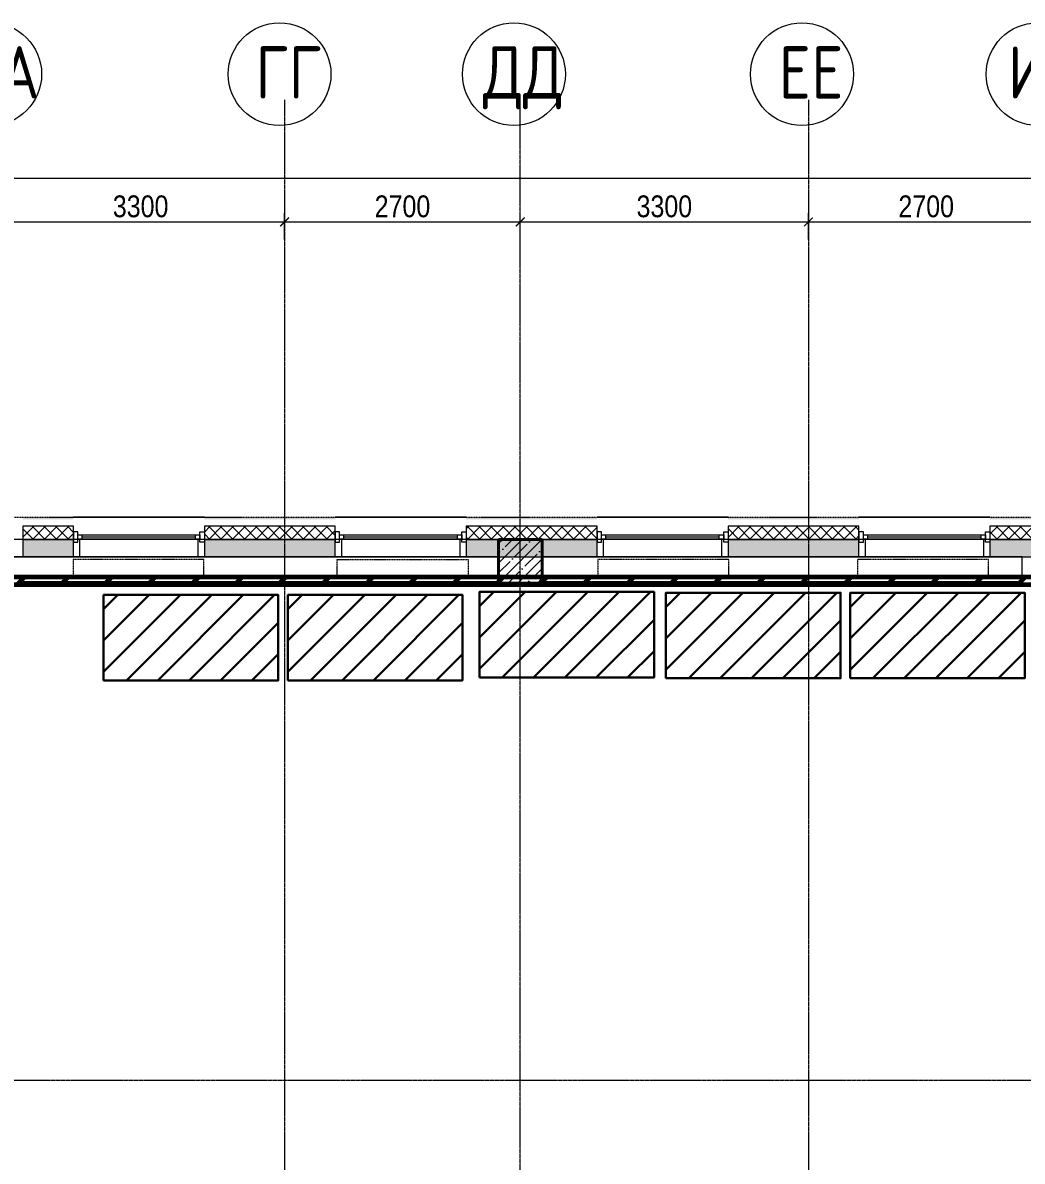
# Model space of a CAD drawing. Header units: millimetres. Extents: x -231292 to 573618, y -153144 to 564035.
# Drawn here: x 82383 to 93833, y 141002 to 154051 of the extents above; entities that cross this region are included whole.
import ezdxf
from ezdxf.enums import TextEntityAlignment as Align

# ---------------------------------------------------------------- set-up
doc = ezdxf.new("R2010")
doc.units = ezdxf.units.MM
for name, pattern in [('CENTER2', [28.575, 19.05, -3.175, 3.175, -3.175]), ('DASHED', [19.05, 12.7, -6.35]), ('HIDDEN2', [4.7625, 3.175, -1.5875])]:
    doc.linetypes.add(name, pattern=pattern)
doc.layers.get('0').update_dxf_attribs({"color": 250})
doc.layers.get('Defpoints').update_dxf_attribs({"color": 250})
for name, color, linetype, lineweight in [('10.1) Шпакл. Блок 5 8 вып', 3, 'Continuous', 60), ('10.2) Краска Блок 5 8 вып', 152, 'Continuous', 60), ('10.3) строит. леса', 20, 'Continuous', 30), ('A-Wall_Материал_Газоблок_Контур', 250, 'Continuous', 0), ('АР_Колонны', 250, 'Continuous', 35), ('АР_Окна', 250, 'Continuous', 5), ('АР_Отопительные приборы', 250, 'HIDDEN2', 0), ('АР_Стены ЖБ', 250, 'Continuous', 35), ('АР_Стены ПЕНОблок', 250, 'Continuous', 20), ('АР_Утеплитель', 250, 'Continuous', 0), ('АР_Штриховка', 250, 'Continuous', 0), ('Зашивка радиаторов тип 5 (спорт желтый)', 250, 'Continuous', 0), ('КМ_Фахверки', 250, 'Continuous', 80), ('РД_Оси_100', 250, 'Continuous', 0), ('РД_Оси_размер', 250, 'Continuous', 0)]:
    doc.layers.add(name, color=color, linetype=linetype, lineweight=lineweight)
doc.layers.add('АР_Делит', color=250, linetype='Continuous', lineweight=0, plot=False)
doc.styles.add('style1', font='ARIALN.TTF')
doc.styles.add('ккк', font='isocpeur.ttf', dxfattribs={"width": 0.85, "oblique": 15})
doc.dimstyles.new('Dim100_ареал', dxfattribs={"dimscale": 100, "dimtxt": 2.5, "dimasz": 1, "dimexe": 1, "dimexo": 1, "dimgap": 0.5, "dimtad": 1, "dimzin": 12, "dimdsep": 46, "dimtxsty": 'style1', "dimblk": 'ARCHTICK', "dimcen": 1, "dimdle": 1, "dimclrd": 256, "dimclre": 256, "dimaunit": 1, "dimadec": 0, "dimazin": 3, "dimtfac": 1, "dimtmove": 1, "dimatfit": 3, "dimldrblk": 'OPEN30', "dimfxl": 2, "dimfxlon": 1, "dimtolj": 1, "dimtzin": 0, "dimlwd": 9, "dimlwe": 9, "dimarcsym": 0})

# ---------------------------------------------------------------- blocks, each defined once
blk = doc.blocks.new('A-iden')
at = {"linetype": 'Continuous', "lineweight": 5}
blk.add_circle((-0.73, -4.06), 5.89, dxfattribs=at)
at = {"color": 0, "linetype": 'Continuous', "lineweight": 20, "style": 'ккк', "width": 0.85}
blk.add_attdef('ID', text='', height=6, dxfattribs=at).set_placement((0.31, -3.85), align=Align.MIDDLE_CENTER)
blk = doc.blocks.new('_ArchTick')
at = {"color": 0, "linetype": 'ByBlock', "const_width": 0.15}
blk.add_lwpolyline([(-0.5, -0.5), (0.5, 0.5)], dxfattribs=at)
blk = doc.blocks.new('*D47')
at = {"layer": 'Defpoints', "color": 0, "transparency": 16777216}
for p in [(114600, 139039), (73200, 137039), (114600, 137039)]:
    blk.add_point(p, dxfattribs=at)
at = {"layer": 'РД_Оси_размер', "color": 0, "lineweight": 5, "transparency": 16777216}
for p, q in [((73200, 138839), (73200, 139139)), ((114600, 138839), (114600, 139139)), ((73100, 139039), (114700, 139039))]:
    blk.add_line(p, q, dxfattribs=at)
at = {"layer": 'РД_Оси_размер', "color": 0, "lineweight": 5, "transparency": 16777216, "xscale": 100, "yscale": 100, "zscale": 100, "rotation": 180}
blk.add_blockref('_ArchTick', (73200, 139039), dxfattribs=at)
at = {"layer": 'РД_Оси_размер', "color": 0, "lineweight": 5, "transparency": 16777216, "xscale": 100, "yscale": 100, "zscale": 100}
blk.add_blockref('_ArchTick', (114600, 139039), dxfattribs=at)
at = {"layer": 'РД_Оси_размер', "color": 0, "transparency": 16777216, "insert": (93900, 139216), "char_height": 250, "attachment_point": 5, "style": 'style1'}
blk.add_mtext('\\A1;41400', dxfattribs=at)
blk = doc.blocks.new('_Open30')
at = {"color": 0, "linetype": 'ByBlock', "lineweight": -2}
for p, q in [((-1, 0.27), (0, 0)), ((0, 0), (-1, -0.27)), ((0, 0), (-1, 0))]:
    blk.add_line(p, q, dxfattribs=at)
blk = doc.blocks.new('*D476')
at = {"layer": 'Defpoints', "color": 0, "transparency": 16777216}
for p in [(76500, 138539), (73200, 137039), (76500, 137039)]:
    blk.add_point(p, dxfattribs=at)
at = {"layer": 'РД_Оси_размер', "lineweight": 9, "transparency": 16777216}
for p, q in [((73200, 138339), (73200, 138639)), ((76500, 138339), (76500, 138639)), ((73100, 138539), (76600, 138539))]:
    blk.add_line(p, q, dxfattribs=at)
at = {"layer": 'РД_Оси_размер', "lineweight": 9, "transparency": 16777216, "xscale": 100, "yscale": 100, "zscale": 100, "rotation": 180}
blk.add_blockref('_ArchTick', (73200, 138539), dxfattribs=at)
at = {"layer": 'РД_Оси_размер', "lineweight": 9, "transparency": 16777216, "xscale": 100, "yscale": 100, "zscale": 100}
blk.add_blockref('_ArchTick', (76500, 138539), dxfattribs=at)
at = {"layer": 'РД_Оси_размер', "color": 0, "transparency": 16777216, "insert": (74850, 138716), "char_height": 250, "attachment_point": 5, "style": 'style1'}
blk.add_mtext('\\A1;3300', dxfattribs=at)
blk = doc.blocks.new('*D477')
at = {"layer": 'Defpoints', "color": 0, "transparency": 16777216}
for p in [(79200, 138539), (76500, 137039), (79200, 137039)]:
    blk.add_point(p, dxfattribs=at)
at = {"layer": 'РД_Оси_размер', "lineweight": 9, "transparency": 16777216}
for p, q in [((76500, 138339), (76500, 138639)), ((79200, 138339), (79200, 138639)), ((76400, 138539), (79300, 138539))]:
    blk.add_line(p, q, dxfattribs=at)
at = {"layer": 'РД_Оси_размер', "lineweight": 9, "transparency": 16777216, "xscale": 100, "yscale": 100, "zscale": 100, "rotation": 180}
blk.add_blockref('_ArchTick', (76500, 138539), dxfattribs=at)
at = {"layer": 'РД_Оси_размер', "lineweight": 9, "transparency": 16777216, "xscale": 100, "yscale": 100, "zscale": 100}
blk.add_blockref('_ArchTick', (79200, 138539), dxfattribs=at)
at = {"layer": 'РД_Оси_размер', "color": 0, "transparency": 16777216, "insert": (77850, 138716), "char_height": 250, "attachment_point": 5, "style": 'style1'}
blk.add_mtext('\\A1;2700', dxfattribs=at)
blk = doc.blocks.new('*D478')
at = {"layer": 'Defpoints', "color": 0, "transparency": 16777216}
for p in [(82500, 138539), (79200, 137039), (82500, 137039)]:
    blk.add_point(p, dxfattribs=at)
at = {"layer": 'РД_Оси_размер', "lineweight": 9, "transparency": 16777216}
for p, q in [((79200, 138339), (79200, 138639)), ((82500, 138339), (82500, 138639)), ((79100, 138539), (82600, 138539))]:
    blk.add_line(p, q, dxfattribs=at)
at = {"layer": 'РД_Оси_размер', "lineweight": 9, "transparency": 16777216, "xscale": 100, "yscale": 100, "zscale": 100, "rotation": 180}
blk.add_blockref('_ArchTick', (79200, 138539), dxfattribs=at)
at = {"layer": 'РД_Оси_размер', "lineweight": 9, "transparency": 16777216, "xscale": 100, "yscale": 100, "zscale": 100}
blk.add_blockref('_ArchTick', (82500, 138539), dxfattribs=at)
at = {"layer": 'РД_Оси_размер', "color": 0, "transparency": 16777216, "insert": (80850, 138716), "char_height": 250, "attachment_point": 5, "style": 'style1'}
blk.add_mtext('\\A1;3300', dxfattribs=at)
blk = doc.blocks.new('*D479')
at = {"layer": 'Defpoints', "color": 0, "transparency": 16777216}
for p in [(85200, 138539), (82500, 137039), (85200, 137039)]:
    blk.add_point(p, dxfattribs=at)
at = {"layer": 'РД_Оси_размер', "lineweight": 9, "transparency": 16777216}
for p, q in [((82500, 138339), (82500, 138639)), ((85200, 138339), (85200, 138639)), ((82400, 138539), (85300, 138539))]:
    blk.add_line(p, q, dxfattribs=at)
at = {"layer": 'РД_Оси_размер', "lineweight": 9, "transparency": 16777216, "xscale": 100, "yscale": 100, "zscale": 100, "rotation": 180}
blk.add_blockref('_ArchTick', (82500, 138539), dxfattribs=at)
at = {"layer": 'РД_Оси_размер', "lineweight": 9, "transparency": 16777216, "xscale": 100, "yscale": 100, "zscale": 100}
blk.add_blockref('_ArchTick', (85200, 138539), dxfattribs=at)
at = {"layer": 'РД_Оси_размер', "color": 0, "transparency": 16777216, "insert": (83850, 138716), "char_height": 250, "attachment_point": 5, "style": 'style1'}
blk.add_mtext('\\A1;2700', dxfattribs=at)
blk = doc.blocks.new('СОШ_2200_АР_ОСИ_М100_28.05.24')
at = {"layer": 'АР_Делит', "color": 5, "linetype": 'DASHED'}
blk.add_lwpolyline([(-355, 13145), (-355, 100855), (37145, 100855), (37145, 129155), (72745, 129155), (72745, 135155), (114955, 135155), (114955, -355)], dxfattribs=at)
at = {"layer": 'РД_Оси_100', "linetype": 'CENTER2'}
for p, q in [((79200, -6155), (79200, 139938.679)), ((-5954.958, 134700), (119910, 134700)), ((-5954.958, 128700), (119910, 128700))]:
    blk.add_line(p, q, dxfattribs=at)
for points in [[(76500, 139938.679), (76500, -6155)], [(82500, 139938.679), (82500, -6155)]]:
    blk.add_lwpolyline(points, dxfattribs=at)
at = {"layer": 'РД_Оси_100', "color": 0, "xscale": 100, "yscale": 100, "zscale": 100}
for p, values in [((73200, 140638.679), {'ID': 'АА'}), ((76514.62, 140638.679), {'ID': 'ГГ'}), ((79200, 140638.679), {'ID': 'ДД'}), ((82500.02, 140638.679), {'ID': 'ЕЕ'}), ((85200, 140638.679), {'ID': 'ИИ'})]:
    blk.add_blockref('A-iden', p, dxfattribs=at).add_auto_attribs(values)
at = {"layer": 'РД_Оси_размер'}
for base, p1, p2, picture, middle in [((114600, 139038.679), (73200, 137038.679), (114600, 137038.679), '*D47', (93900, 139216.322)), ((76500, 138538.679), (73200, 137038.679), (76500, 137038.679), '*D476', (74850, 138716.322)), ((79200, 138538.679), (76500, 137038.679), (79200, 137038.679), '*D477', (77850, 138716.322)), ((82500, 138538.679), (79200, 137038.679), (82500, 137038.679), '*D478', (80850, 138716.322)), ((85200, 138538.679), (82500, 137038.679), (85200, 137038.679), '*D479', (83850, 138716.322))]:
    dim = blk.add_linear_dim(base=base, p1=p1, p2=p2, dimstyle='Dim100_ареал', dxfattribs=at)
    dim.commit()
    dim.dimension.update_dxf_attribs({"geometry": picture, "text_midpoint": middle})

msp = doc.modelspace()

# ---------------------------------------------------------------- hatches: boundary and pattern name
at = {"layer": '10.1) Шпакл. Блок 5 8 вып'}
h = msp.add_hatch(dxfattribs=at)
h.set_pattern_fill('ANSI31', color=256, scale=111)
h.paths.add_polyline_path([(82171.462, 123041.627), (82471.462, 123041.627), (82471.462, 123617.745), (82171.462, 123617.745), (82171.462, 129041.627), (82471.462, 129041.627), (82471.462, 129617.745), (82171.462, 129617.745), (82171.462, 135641.627), (82471.462, 135641.627), (82471.462, 136217.745), (82171.462, 136217.745), (82171.462, 147611.627), (100295.343, 147611.627), (100295.343, 117517.745), (82171.462, 117517.745)], flags=16)
h.paths.add_polyline_path([(82083.403, 123129.686), (82383.403, 123129.686), (82383.403, 123529.686), (82083.403, 123529.686), (82083.403, 129129.686), (82383.403, 129129.686), (82383.403, 129529.686), (82083.403, 129529.686), (82083.403, 135729.686), (82383.403, 135729.686), (82383.403, 136129.686), (82083.403, 136129.686), (82083.403, 147699.686), (100383.403, 147699.686), (100383.403, 117429.686), (82083.403, 117429.686)])
at = {"layer": '10.3) строит. леса'}
h = msp.add_hatch(dxfattribs=at)
h.set_pattern_fill('ANSI31', color=256, scale=80)
h.set_pattern_definition([(45, (83749.55, 292532.05), (-179.60512, 179.60512), [])])
h.paths.add_polyline_path([(83309.323, 146513.553), (85309.323, 146513.553), (85309.323, 147493.553), (83309.323, 147493.553)])
h = msp.add_hatch(dxfattribs=at)
h.set_pattern_fill('ANSI31', color=256, scale=80)
h.set_pattern_definition([(45, (85860.45, 292532.05), (-179.60512, 179.60512), [])])
h.paths.add_polyline_path([(85420.218, 146513.553), (87420.218, 146513.553), (87420.218, 147493.553), (85420.218, 147493.553)])
h = msp.add_hatch(dxfattribs=at)
h.set_pattern_fill('ANSI31', color=256, scale=80)
h.set_pattern_definition([(45, (88055.16, 292565.52), (-179.60512, 179.60512), [])])
h.paths.add_polyline_path([(87614.933, 146547.021), (89614.933, 146547.021), (89614.933, 147527.021), (87614.933, 147527.021)])
h = msp.add_hatch(dxfattribs=at)
h.set_pattern_fill('ANSI31', color=256, scale=80)
h.set_pattern_definition([(45, (90191.85, 292556.11), (-179.60512, 179.60512), [])])
h.paths.add_polyline_path([(89751.618, 146537.616), (91751.618, 146537.616), (91751.618, 147517.616), (89751.618, 147517.616)])
h = msp.add_hatch(dxfattribs=at)
h.set_pattern_fill('ANSI31', color=256, scale=80)
h.set_pattern_definition([(45, (92302.74, 292556.11), (-179.60512, 179.60512), [])])
h.paths.add_polyline_path([(91862.514, 146537.616), (93862.514, 146537.616), (93862.514, 147517.616), (91862.514, 147517.616)])
at = {"layer": 'АР_Штриховка', "linetype": 'Continuous', "lineweight": 0}
h = msp.add_hatch(dxfattribs=at)
h.set_pattern_fill('_U', color=256, angle=-359.9999996, style=0, pattern_type=0)
h.set_pattern_definition([(4e-07, (8883.4027, 13229.6861), (-6.6e-09, 1), [])])
h.paths.add_polyline_path([(82383.405, 148384.687), (82383.405, 148359.687), (82963.402, 148359.687), (82963.402, 148384.687)], flags=0)
h.paths.add_polyline_path([(84463.402, 148384.687), (84463.402, 148359.687), (85963.402, 148359.687), (85963.402, 148384.687)], flags=0)
h.paths.add_polyline_path([(87463.402, 148384.687), (87463.402, 148359.687), (88963.402, 148359.687), (88963.402, 148384.687)], flags=0)
h.paths.add_polyline_path([(90463.402, 148384.687), (90463.402, 148359.687), (91963.402, 148359.687), (91963.402, 148384.687)], flags=0)
h.paths.add_polyline_path([(93463.402, 148384.687), (93463.402, 148359.687), (94963.402, 148359.687), (94963.402, 148384.687)], flags=0)
h.paths.add_polyline_path([(96463.402, 148384.687), (96463.402, 148359.687), (97963.402, 148359.687), (97963.402, 148384.687)], flags=0)
h.paths.add_polyline_path([(99463.402, 148384.687), (99463.402, 148359.687), (100383.406, 148359.687), (100383.406, 148384.687)], flags=0)
h = msp.add_hatch(dxfattribs=at)
h.set_pattern_fill('ANSI37', color=256, scale=30, angle=-359.9999996, style=0)
h.set_pattern_definition([(45, (8883.4, 13229.69), (-67.35192, 67.35192), []), (135, (8883.4, 13229.69), (-67.35192, -67.35192), [])])
h.paths.add_polyline_path([(82383.405, 148279.687), (82383.405, 148129.687), (82963.402, 148129.687), (82963.402, 148279.687)], flags=0)
h.paths.add_polyline_path([(84463.402, 148279.687), (84463.402, 148129.687), (85963.402, 148129.687), (85963.402, 148279.687)], flags=0)
h.paths.add_polyline_path([(87463.402, 148279.687), (87463.402, 148129.687), (88963.402, 148129.687), (88963.402, 148279.687)], flags=0)
h.paths.add_polyline_path([(90463.402, 148279.687), (90463.402, 148129.687), (91963.402, 148129.687), (91963.402, 148279.687)], flags=0)
h.paths.add_polyline_path([(93463.402, 148279.687), (93463.402, 148129.687), (94963.402, 148129.687), (94963.402, 148279.687)], flags=0)
h.paths.add_polyline_path([(96463.402, 148279.687), (96463.402, 148129.687), (97963.402, 148129.687), (97963.402, 148279.687)], flags=0)
h.paths.add_polyline_path([(99463.402, 148279.687), (99463.402, 148129.687), (100383.406, 148129.687), (100383.406, 148279.687)], flags=0)
h = msp.add_hatch(dxfattribs=at)
h.set_pattern_fill('AR-CONC', color=256, angle=-359.9999996, style=0)
h.set_pattern_definition([(50, (8883.4, 13229.69), (182.18467, -15.93908), [19.05, -209.55]), (355, (8883.4, 13229.69), (-35.24342, 191.05685), [15.24, -167.64058]), (100.45145, (8898.58, 13228.36), (146.94125, 175.11775), [16.19, -178.09024]), (46.1842, (8883.4, 13280.49), (271.07904, -42.04233), [28.575, -314.325]), (96.63556, (8906, 13276.98), (237.40413, 247.42613), [24.285, -267.1356]), (351.18415, (8883.4, 13280.5), (237.40413, 247.42613), [22.85997, -251.45973]), (21, (8908.8, 13267.79), (151.61439, -102.2652), [19.05, -209.55]), (326, (8908.8, 13267.79), (61.80203, 184.18797), [15.24, -167.64]), (71.45145, (8921.44, 13259.26), (213.41642, 81.92277), [16.19, -178.08994]), (37.5, (8883.4, 13229.686), (3.088603, 84.55504), [0, -165.608, 0, -170.18, 0, -168.275]), (7.5, (8883.4, 13229.69), (66.81966, 100.180575), [0, -97.028, 0, -161.798, 0, -64.135]), (327.5, (8826.76, 13229.686), (135.590595, -5.728743), [0, -63.5, 0, -198.12, 0, -262.89]), (317.5, (8801.36, 13229.69), (148.12918, 25.42649), [0, -82.55, 0, -131.572, 0, -186.69])])
h.paths.add_polyline_path([(82383.405, 148129.687), (82383.405, 147929.687), (82963.402, 147929.687), (82963.402, 148129.687)], flags=0)
h.paths.add_polyline_path([(84463.402, 148129.687), (84463.402, 147929.687), (85963.402, 147929.687), (85963.402, 148129.687)], flags=0)
h.paths.add_polyline_path([(87463.402, 148129.687), (87463.402, 147929.687), (88963.402, 147929.687), (88963.402, 148129.687)], flags=0)
h.paths.add_polyline_path([(90463.402, 148129.687), (90463.402, 147929.687), (91963.402, 147929.687), (91963.402, 148129.687)], flags=0)
h.paths.add_polyline_path([(93463.402, 148129.687), (93463.402, 147929.687), (94963.402, 147929.687), (94963.402, 148129.687)], flags=0)
h.paths.add_polyline_path([(96463.402, 148129.687), (96463.402, 147929.687), (97963.402, 147929.687), (97963.402, 148129.687)], flags=0)
h.paths.add_polyline_path([(99463.402, 148129.687), (99463.402, 147929.687), (100383.406, 147929.687), (100383.406, 148129.687)], flags=0)
at = {"layer": 'АР_Штриховка', "linetype": 'Continuous', "lineweight": 5}
h = msp.add_hatch(dxfattribs=at)
h.set_pattern_fill('ANSI35', color=256, scale=25, style=0)
h.set_pattern_definition([(45, (8883.4, 13229.69), (-112.2532, 112.2532), []), (45, (8995.66, 13229.69), (-112.2532, 112.2532), [198.4375, -39.6875, 0, -39.6875])])
h.paths.add_polyline_path([(87833.403, 147629.686), (88333.403, 147629.686), (88333.403, 148129.686), (87833.403, 148129.686)], flags=0)

# ---------------------------------------------------------------- linework, layer by layer
at = {"layer": '10.1) Шпакл. Блок 5 8 вып'}
for points in [[(82083.403, 123129.686), (82383.403, 123129.686), (82383.403, 123529.686), (82083.403, 123529.686), (82083.403, 129129.686), (82383.403, 129129.686), (82383.403, 129529.686), (82083.403, 129529.686), (82083.403, 135729.686), (82383.403, 135729.686), (82383.403, 136129.686), (82083.403, 136129.686), (82083.403, 147699.686), (100383.403, 147699.686), (100383.403, 117429.686), (82083.403, 117429.686)], [(82171.462, 123041.627), (82471.462, 123041.627), (82471.462, 123617.745), (82171.462, 123617.745), (82171.462, 129041.627), (82471.462, 129041.627), (82471.462, 129617.745), (82171.462, 129617.745), (82171.462, 135641.627), (82471.462, 135641.627), (82471.462, 136217.745), (82171.462, 136217.745), (82171.462, 147611.627), (100295.343, 147611.627), (100295.343, 117517.745), (82171.462, 117517.745)]]:
    msp.add_lwpolyline(points, close=True, dxfattribs=at)
at = {"layer": '10.2) Краска Блок 5 8 вып'}
msp.add_lwpolyline([(82171.462, 123041.627), (82471.462, 123041.627), (82471.462, 123617.745), (82171.462, 123617.745), (82171.462, 129041.627), (82471.462, 129041.627), (82471.462, 129617.745), (82171.462, 129617.745), (82171.462, 135641.627), (82471.462, 135641.627), (82471.462, 136217.745), (82171.462, 136217.745), (82171.462, 147611.627), (100295.343, 147611.627), (100295.343, 117517.745), (82171.462, 117517.745)], close=True, dxfattribs=at)
at = {"layer": '10.3) строит. леса'}
for points in [[(83309.323, 146513.553), (85309.323, 146513.553), (85309.323, 147493.553), (83309.323, 147493.553)], [(85420.218, 146513.553), (87420.218, 146513.553), (87420.218, 147493.553), (85420.218, 147493.553)], [(87614.933, 146547.021), (89614.933, 146547.021), (89614.933, 147527.021), (87614.933, 147527.021)], [(89751.618, 146537.616), (91751.618, 146537.616), (91751.618, 147517.616), (89751.618, 147517.616)], [(91862.514, 146537.616), (93862.514, 146537.616), (93862.514, 147517.616), (91862.514, 147517.616)]]:
    msp.add_lwpolyline(points, close=True, dxfattribs=at)
at = {"layer": 'A-Wall_Материал_Газоблок_Контур', "linetype": 'Continuous', "lineweight": 0}
for p, q in [((84463.403, 148384.686), (82963.403, 148384.686)), ((87463.403, 148384.686), (85963.403, 148384.686)), ((90463.403, 148384.686), (88963.403, 148384.686)), ((93463.403, 148384.686), (91963.403, 148384.686)), ((82963.403, 147929.686), (84463.403, 147929.686)), ((85963.403, 147929.686), (87463.403, 147929.686)), ((88963.403, 147929.686), (90463.403, 147929.686)), ((91963.403, 147929.686), (93463.403, 147929.686))]:
    msp.add_line(p, q, dxfattribs=at)
at = {"layer": 'АР_Колонны', "linetype": 'HIDDEN2', "lineweight": 25}
for p, q in [((87833.403, 148129.686), (88333.403, 148129.686)), ((87833.403, 147629.686), (87833.403, 148129.686)), ((88333.403, 148129.686), (88333.403, 147629.686)), ((88333.403, 147629.686), (87833.403, 147629.686))]:
    msp.add_line(p, q, dxfattribs=at)
at = {"layer": 'АР_Колонны', "linetype": 'Continuous', "lineweight": 35}
for p, q in [((87833.403, 148129.686), (88333.403, 148129.686)), ((87833.403, 147629.686), (87833.403, 148129.686)), ((88333.403, 147629.686), (88333.403, 148129.686)), ((87833.403, 147629.686), (88333.403, 147629.686))]:
    msp.add_line(p, q, dxfattribs=at)
at = {"layer": 'АР_Окна', "linetype": 'Continuous', "lineweight": 5}
for p, q in [((82963.403, 148384.686), (84463.403, 148384.686)), ((85963.403, 148384.686), (87463.403, 148384.686)), ((88963.403, 148384.686), (90463.403, 148384.686)), ((91963.403, 148384.686), (93463.403, 148384.686)), ((83063.403, 148132.186), (83063.403, 148182.186)), ((83063.403, 148157.186), (84363.403, 148157.186)), ((84363.403, 148132.186), (84363.403, 148182.186)), ((86063.403, 148132.186), (86063.403, 148182.186)), ((86063.403, 148157.186), (87363.403, 148157.186)), ((87363.403, 148132.186), (87363.403, 148182.186)), ((89063.403, 148132.186), (89063.403, 148182.186)), ((89063.403, 148157.186), (90363.403, 148157.186)), ((90363.403, 148132.186), (90363.403, 148182.186)), ((92063.403, 148132.186), (92063.403, 148182.186)), ((92063.403, 148157.186), (93363.403, 148157.186)), ((93363.403, 148132.186), (93363.403, 148182.186)), ((82963.403, 147929.686), (84463.403, 147929.686)), ((85963.403, 147929.686), (87463.403, 147929.686)), ((88963.403, 147929.686), (90463.403, 147929.686)), ((91963.403, 147929.686), (93463.403, 147929.686))]:
    msp.add_line(p, q, dxfattribs=at)
for points in [[(83013.403, 148217.186), (82963.403, 148217.186), (82963.403, 148097.186), (83013.403, 148097.186)], [(83013.403, 148132.186), (83013.403, 148182.186), (84413.403, 148182.186), (84413.403, 148132.186)], [(84413.403, 148217.186), (84463.403, 148217.186), (84463.403, 148097.186), (84413.403, 148097.186)], [(86013.403, 148217.186), (85963.403, 148217.186), (85963.403, 148097.186), (86013.403, 148097.186)], [(86013.403, 148132.186), (86013.403, 148182.186), (87413.403, 148182.186), (87413.403, 148132.186)], [(87413.403, 148217.186), (87463.403, 148217.186), (87463.403, 148097.186), (87413.403, 148097.186)], [(89013.403, 148217.186), (88963.403, 148217.186), (88963.403, 148097.186), (89013.403, 148097.186)], [(89013.403, 148132.186), (89013.403, 148182.186), (90413.403, 148182.186), (90413.403, 148132.186)], [(90413.403, 148217.186), (90463.403, 148217.186), (90463.403, 148097.186), (90413.403, 148097.186)], [(92013.403, 148217.186), (91963.403, 148217.186), (91963.403, 148097.186), (92013.403, 148097.186)], [(92013.403, 148132.186), (92013.403, 148182.186), (93413.403, 148182.186), (93413.403, 148132.186)], [(93413.403, 148217.186), (93463.403, 148217.186), (93463.403, 148097.186), (93413.403, 148097.186)]]:
    msp.add_lwpolyline(points, close=True, dxfattribs=at)
at = {"layer": 'АР_Отопительные приборы'}
for points in [[(84458.745, 147899.686), (82958.745, 147899.686), (82958.745, 147699.686), (84458.745, 147699.686)], [(85986.11, 147899.686), (87486.11, 147899.686), (87486.11, 147699.686), (85986.11, 147699.686)], [(90470.372, 147899.686), (88970.372, 147899.686), (88970.372, 147699.686), (90470.372, 147699.686)], [(93447.776, 147899.686), (91947.776, 147899.686), (91947.776, 147699.686), (93447.776, 147699.686)]]:
    msp.add_lwpolyline(points, close=True, dxfattribs=at)
at = {"layer": 'АР_Стены ЖБ', "linetype": 'Continuous', "lineweight": 40}
for p, q in [((88333.403, 148129.686), (87833.403, 148129.686)), ((87833.403, 148129.686), (87833.403, 147629.686)), ((88333.403, 147629.686), (88333.403, 148129.686)), ((87833.403, 147629.686), (88333.403, 147629.686))]:
    msp.add_line(p, q, dxfattribs=at)
at = {"layer": 'АР_Стены ПЕНОблок', "linetype": 'Continuous', "lineweight": 20}
for p, q in [((82383.406, 148129.686), (82383.406, 147929.686)), ((82963.403, 148129.686), (82383.406, 148129.686)), ((82963.403, 147929.686), (82963.403, 148129.686)), ((84463.403, 148129.686), (84463.403, 147929.686)), ((85963.403, 148129.686), (84463.403, 148129.686)), ((85963.403, 147929.686), (85963.403, 148129.686)), ((87463.403, 148129.686), (87463.403, 147929.686)), ((88963.403, 148129.686), (87463.403, 148129.686)), ((88963.403, 147929.686), (88963.403, 148129.686)), ((90463.403, 148129.686), (90463.403, 147929.686)), ((91963.403, 148129.686), (90463.403, 148129.686)), ((91963.403, 147929.686), (91963.403, 148129.686)), ((93463.403, 148129.686), (93463.403, 147929.686)), ((94963.403, 148129.686), (93463.403, 148129.686)), ((82383.406, 147929.686), (82963.403, 147929.686)), ((84463.403, 147929.686), (85963.403, 147929.686)), ((87463.403, 147929.686), (88963.403, 147929.686)), ((90463.403, 147929.686), (91963.403, 147929.686)), ((93463.403, 147929.686), (94963.403, 147929.686))]:
    msp.add_line(p, q, dxfattribs=at)
at = {"layer": 'АР_Утеплитель', "linetype": 'Continuous', "lineweight": 0}
for p, q in [((82383.406, 148279.686), (82383.406, 148129.686)), ((82963.403, 148279.686), (82383.406, 148279.686)), ((82963.403, 148129.686), (82963.403, 148279.686)), ((84463.403, 148279.686), (84463.403, 148129.686)), ((85963.403, 148279.686), (84463.403, 148279.686)), ((85963.403, 148129.686), (85963.403, 148279.686)), ((87463.403, 148279.686), (87463.403, 148129.686)), ((88963.403, 148279.686), (87463.403, 148279.686)), ((88963.403, 148129.686), (88963.403, 148279.686)), ((90463.403, 148279.686), (90463.403, 148129.686)), ((91963.403, 148279.686), (90463.403, 148279.686)), ((91963.403, 148129.686), (91963.403, 148279.686)), ((93463.403, 148279.686), (93463.403, 148129.686)), ((94963.403, 148279.686), (93463.403, 148279.686)), ((82383.406, 148129.686), (82963.403, 148129.686)), ((84463.403, 148129.686), (85963.403, 148129.686)), ((87463.403, 148129.686), (88963.403, 148129.686)), ((90463.403, 148129.686), (91963.403, 148129.686)), ((93463.403, 148129.686), (94963.403, 148129.686))]:
    msp.add_line(p, q, dxfattribs=at)
at = {"layer": 'Зашивка радиаторов тип 5 (спорт желтый)', "linetype": 'Continuous', "lineweight": 0}
for p, q in [((87833.403, 147929.686), (82083.403, 147929.686)), ((87833.403, 147629.686), (87833.403, 147929.686)), ((93833.402, 147929.686), (88333.403, 147929.686)), ((88333.403, 147629.686), (88333.403, 147929.686)), ((93833.402, 147629.686), (93833.402, 147929.686)), ((82370.903, 147642.186), (87833.403, 147642.186)), ((87833.403, 147642.186), (82370.903, 147642.186)), ((82383.403, 147629.686), (87833.403, 147629.686)), ((88333.403, 147642.186), (93833.402, 147642.186)), ((93833.402, 147642.186), (88333.403, 147642.186)), ((88333.403, 147629.686), (93833.402, 147629.686))]:
    msp.add_line(p, q, dxfattribs=at)
at = {"layer": 'КМ_Фахверки', "lineweight": 5}
msp.add_lwpolyline([(79583.403, 81804.686), (103283.403, 81804.103), (103283.403, 13129.686), (123583.403, 13129.686), (123583.371, 148129.686), (81883.406, 148129.686), (81883.406, 142129.686), (46283.403, 142129.686), (46283.403, 113829.686), (8783.403, 113829.686), (8783.403, 26629.686), (36583.403, 26629.686), (36583.403, 39729.686), (29083.403, 39729.686), (29083.403, 81804.686), (54383.403, 81804.686), (54383.403, 13129.686), (92083.403, 13129.686), (92083.403, 26829.686), (74683.402, 26829.694), (74683.401, 81804.686), (79584.99, 81804.686)], dxfattribs=at)
at = {"layer": 'КМ_Фахверки', "lineweight": 20}
for points in [[(83033.403, 147929.686), (84393.403, 147929.686), (84393.403, 148129.686), (83033.403, 148129.686)], [(86033.403, 147929.686), (87393.403, 147929.686), (87393.403, 148129.686), (86033.403, 148129.686)], [(89033.403, 147929.686), (90393.403, 147929.686), (90393.403, 148129.686), (89033.403, 148129.686)], [(92033.403, 147929.686), (93393.403, 147929.686), (93393.403, 148129.686), (92033.403, 148129.686)]]:
    msp.add_lwpolyline(points, close=True, dxfattribs=at)

# ---------------------------------------------------------------- block references
at = {"layer": 'РД_Оси_100'}
msp.add_blockref('СОШ_2200_АР_ОСИ_М100_28.05.24', (8883.403, 13229.686), dxfattribs=at)

doc.saveas('drawing.dxf')
